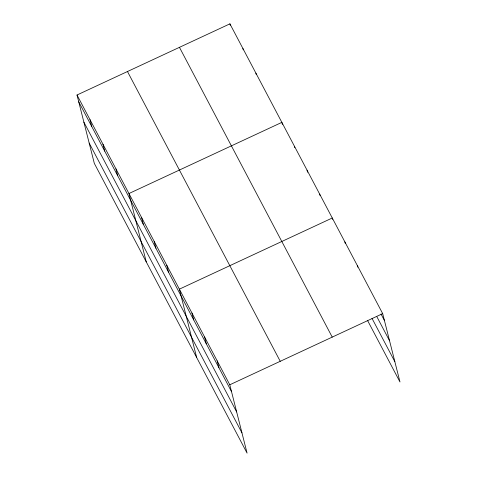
<?xml version="1.0" encoding="UTF-8"?>
<svg xmlns="http://www.w3.org/2000/svg" width="477" height="477" viewBox="0 0 477 477"><rect width="100%" height="100%" fill="white"/><g stroke="black" fill="none" stroke-linecap="round" stroke-linejoin="round"><path stroke-width="0.72" d="M77.012 95.006L229.789 384.784L247.086 453.15L94.315 163.372L77.012 95.006L229.914 23.85L382.685 313.627L399.988 381.994L367.624 320.61M229.789 384.784L382.685 313.627M381.016 314.015L384.42 320.478M376.955 316.871L389.56 340.781M372.024 318.403L394.849 361.691M179.453 47.33L332.231 337.108M127.472 71.526L280.243 361.304M78.747 101.863L231.524 391.635M83.886 122.16L236.658 411.937M89.175 143.076L241.952 432.854M357.482 265.814L357.828 267.186M344.877 241.905L345.223 243.276M332.618 219.372L332.272 218.001L179.376 289.157L196.673 357.523M319.668 194.091L320.013 195.463M307.063 170.188L307.582 172.245M294.458 146.278L294.804 147.649M282.378 124.431L281.853 122.374L128.957 193.531L146.254 261.897M255.887 73.112L256.232 74.484M242.9 48.481L243.246 49.852M229.914 23.85L230.26 25.221M217.184 360.88L218.919 367.731M204.579 336.971L206.314 343.828M191.975 313.067L193.71 319.918M166.771 265.254L168.5 272.105M154.166 241.344L155.901 248.201M141.562 217.44L143.297 224.291M115.971 168.9L117.706 175.757M102.984 144.269L104.719 151.126M89.998 119.638L91.733 126.494"/></g></svg>
